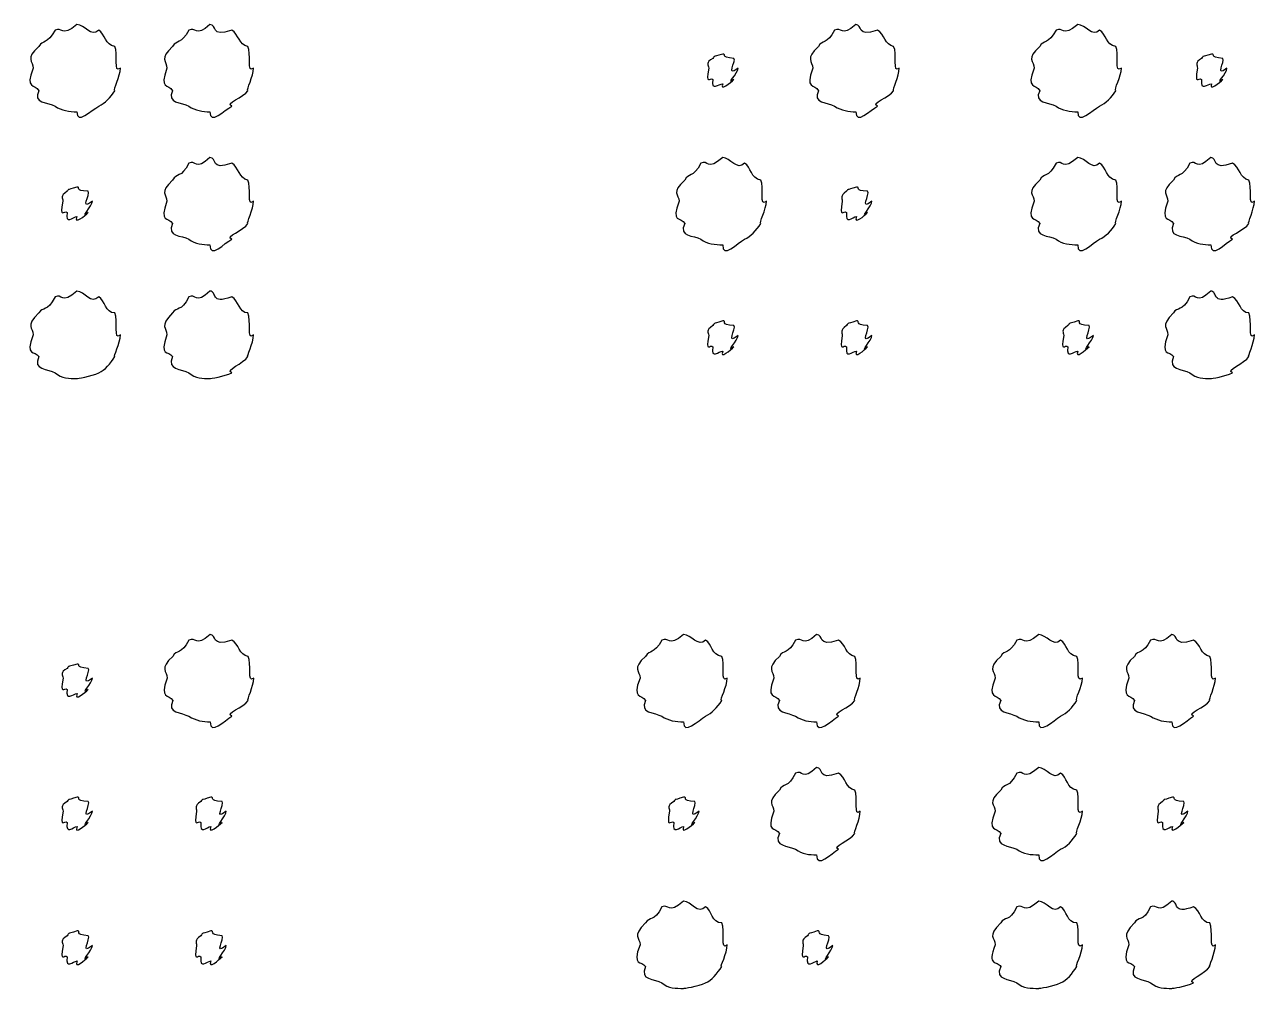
# Model space of a CAD drawing. Header units: millimetres. Extents: x -178 to -32, y 41 to 266.
# Drawn here: x -178.09 to -168.46, y 210.85 to 218.41 of the extents above; entities that cross this region are included whole.
import ezdxf

# ---------------------------------------------------------------- set-up
doc = ezdxf.new("R2010")
doc.units = ezdxf.units.MM
doc.layers.get('0').update_dxf_attribs({"linetype": 'CONTINUOUS'})

msp = doc.modelspace()

# ---------------------------------------------------------------- linework, layer by layer
at = {"color": 0}
for p, q in [((-177.685, 218.408), (-177.685, 218.408)), ((-176.643, 218.408), (-176.643, 218.408)), ((-171.583, 218.408), (-171.583, 218.408)), ((-169.843, 218.408), (-169.843, 218.408)), ((-172.625, 218.176), (-172.625, 218.176)), ((-168.795, 218.176), (-168.795, 218.176)), ((-176.643, 217.366), (-176.643, 217.366)), ((-172.625, 217.366), (-172.625, 217.366)), ((-169.843, 217.366), (-169.843, 217.366)), ((-168.801, 217.366), (-168.801, 217.366)), ((-177.685, 217.135), (-177.685, 217.135)), ((-171.578, 217.135), (-171.578, 217.135)), ((-177.685, 216.319), (-177.685, 216.319)), ((-176.643, 216.319), (-176.643, 216.319)), ((-168.801, 216.319), (-168.801, 216.319)), ((-172.625, 216.087), (-172.625, 216.087)), ((-171.578, 216.087), (-171.578, 216.087)), ((-169.843, 216.087), (-169.843, 216.087)), ((-176.642, 213.628), (-176.642, 213.628)), ((-172.931, 213.628), (-172.931, 213.628)), ((-171.889, 213.628), (-171.889, 213.628)), ((-170.149, 213.628), (-170.149, 213.628)), ((-169.107, 213.628), (-169.107, 213.628)), ((-177.684, 213.396), (-177.684, 213.396)), ((-171.889, 212.586), (-171.889, 212.586)), ((-170.149, 212.586), (-170.149, 212.586)), ((-177.684, 212.354), (-177.684, 212.354)), ((-176.637, 212.354), (-176.637, 212.354)), ((-172.931, 212.354), (-172.931, 212.354)), ((-169.102, 212.354), (-169.102, 212.354)), ((-172.931, 211.539), (-172.931, 211.539)), ((-170.149, 211.539), (-170.149, 211.539)), ((-169.107, 211.539), (-169.107, 211.539)), ((-177.684, 211.307), (-177.684, 211.307)), ((-176.637, 211.307), (-176.637, 211.307)), ((-171.884, 211.307), (-171.884, 211.307))]:
    msp.add_line(p, q, dxfattribs=at)
for points in [[(-177.856, 218.364), (-177.918, 218.248), (-177.952, 218.292), (-177.983, 218.237)], [(-177.685, 218.408), (-177.808, 218.306), (-177.801, 218.393), (-177.856, 218.364)], [(-177.514, 218.364), (-177.572, 218.306), (-177.626, 218.408), (-177.685, 218.408)], [(-177.388, 218.237), (-177.466, 218.248), (-177.462, 218.333), (-177.514, 218.364)], [(-176.809, 218.364), (-176.867, 218.248), (-176.905, 218.292), (-176.936, 218.237)], [(-176.643, 218.408), (-176.756, 218.306), (-176.754, 218.393), (-176.809, 218.364)], [(-176.472, 218.364), (-176.643, 218.306), (-176.584, 218.408), (-176.643, 218.408)], [(-176.346, 218.237), (-176.415, 218.248), (-176.417, 218.333), (-176.472, 218.364)], [(-171.748, 218.364), (-171.806, 218.248), (-171.845, 218.292), (-171.875, 218.237)], [(-171.583, 218.408), (-171.696, 218.306), (-171.693, 218.393), (-171.748, 218.364)], [(-171.412, 218.364), (-171.583, 218.306), (-171.524, 218.408), (-171.583, 218.408)], [(-171.286, 218.237), (-171.354, 218.248), (-171.357, 218.333), (-171.412, 218.364)], [(-170.013, 218.364), (-170.076, 218.248), (-170.11, 218.292), (-170.14, 218.237)], [(-169.843, 218.408), (-169.966, 218.306), (-169.958, 218.393), (-170.013, 218.364)], [(-169.672, 218.364), (-169.73, 218.306), (-169.783, 218.408), (-169.843, 218.408)], [(-169.545, 218.237), (-169.624, 218.248), (-169.619, 218.333), (-169.672, 218.364)], [(-177.983, 218.237), (-178.095, 218.138), (-178.027, 218.124), (-178.027, 218.066)], [(-177.344, 218.066), (-177.404, 218.019), (-177.357, 218.182), (-177.388, 218.237)], [(-176.936, 218.237), (-177.043, 218.138), (-176.98, 218.124), (-176.98, 218.066)], [(-176.302, 218.066), (-176.357, 218.019), (-176.316, 218.182), (-176.346, 218.237)], [(-172.625, 218.176), (-172.719, 218.152), (-172.68, 218.166), (-172.702, 218.143)], [(-172.537, 218.143), (-172.653, 218.152), (-172.588, 218.176), (-172.625, 218.176)], [(-171.875, 218.237), (-171.983, 218.138), (-171.92, 218.124), (-171.92, 218.066)], [(-171.242, 218.066), (-171.297, 218.019), (-171.255, 218.182), (-171.286, 218.237)], [(-170.14, 218.237), (-170.252, 218.138), (-170.185, 218.124), (-170.185, 218.066)], [(-169.501, 218.066), (-169.562, 218.019), (-169.515, 218.182), (-169.545, 218.237)], [(-168.795, 218.176), (-168.885, 218.152), (-168.851, 218.166), (-168.873, 218.143)], [(-168.707, 218.143), (-168.819, 218.152), (-168.758, 218.176), (-168.795, 218.176)], [(-178.027, 218.066), (-178.095, 217.898), (-178.012, 217.945), (-177.983, 217.89)], [(-177.388, 217.89), (-177.404, 217.898), (-177.344, 218.003), (-177.344, 218.066)], [(-176.98, 218.066), (-177.043, 217.898), (-176.965, 217.945), (-176.936, 217.89)], [(-176.346, 217.89), (-176.357, 217.898), (-176.302, 218.003), (-176.302, 218.066)], [(-172.702, 218.143), (-172.763, 218.108), (-172.735, 218.095), (-172.735, 218.066)], [(-172.735, 218.066), (-172.763, 217.924), (-172.724, 218), (-172.702, 217.978)], [(-172.504, 218.066), (-172.609, 217.991), (-172.515, 218.121), (-172.537, 218.143)], [(-172.537, 217.978), (-172.609, 217.924), (-172.504, 218.029), (-172.504, 218.066)], [(-171.92, 218.066), (-171.983, 217.898), (-171.904, 217.945), (-171.875, 217.89)], [(-171.286, 217.89), (-171.297, 217.898), (-171.242, 218.003), (-171.242, 218.066)], [(-170.185, 218.066), (-170.252, 217.898), (-170.169, 217.945), (-170.14, 217.89)], [(-169.545, 217.89), (-169.562, 217.898), (-169.501, 218.003), (-169.501, 218.066)], [(-168.873, 218.143), (-168.929, 218.108), (-168.906, 218.095), (-168.906, 218.066)], [(-168.906, 218.066), (-168.929, 217.924), (-168.895, 218), (-168.873, 217.978)], [(-168.674, 218.066), (-168.775, 217.991), (-168.685, 218.121), (-168.707, 218.143)], [(-168.707, 217.978), (-168.775, 217.924), (-168.674, 218.029), (-168.674, 218.066)], [(-172.702, 217.978), (-172.719, 217.88), (-172.654, 217.945), (-172.625, 217.945)], [(-172.625, 217.945), (-172.653, 217.88), (-172.559, 217.956), (-172.537, 217.978)], [(-168.873, 217.978), (-168.885, 217.88), (-168.824, 217.945), (-168.795, 217.945)], [(-168.795, 217.945), (-168.819, 217.88), (-168.729, 217.956), (-168.707, 217.978)], [(-177.983, 217.89), (-178.035, 217.792), (-177.911, 217.798), (-177.856, 217.769)], [(-177.514, 217.769), (-177.466, 217.792), (-177.421, 217.837), (-177.388, 217.89)], [(-176.936, 217.89), (-176.985, 217.792), (-176.864, 217.798), (-176.809, 217.769)], [(-176.472, 217.769), (-176.533, 217.792), (-176.375, 217.837), (-176.346, 217.89)], [(-171.875, 217.89), (-171.925, 217.792), (-171.804, 217.798), (-171.748, 217.769)], [(-171.412, 217.769), (-171.473, 217.792), (-171.315, 217.837), (-171.286, 217.89)], [(-170.14, 217.89), (-170.193, 217.792), (-170.069, 217.798), (-170.013, 217.769)], [(-169.672, 217.769), (-169.624, 217.792), (-169.578, 217.837), (-169.545, 217.89)], [(-177.856, 217.769), (-177.808, 217.733), (-177.743, 217.725), (-177.685, 217.725)], [(-177.685, 217.725), (-177.691, 217.616), (-177.569, 217.738), (-177.514, 217.769)], [(-176.809, 217.769), (-176.756, 217.733), (-176.699, 217.725), (-176.643, 217.725)], [(-176.643, 217.725), (-176.643, 217.616), (-176.528, 217.738), (-176.472, 217.769)], [(-171.748, 217.769), (-171.696, 217.733), (-171.638, 217.725), (-171.583, 217.725)], [(-171.583, 217.725), (-171.583, 217.616), (-171.468, 217.738), (-171.412, 217.769)], [(-170.013, 217.769), (-169.966, 217.733), (-169.901, 217.725), (-169.843, 217.725)], [(-169.843, 217.725), (-169.848, 217.616), (-169.727, 217.738), (-169.672, 217.769)], [(-176.809, 217.322), (-176.867, 217.201), (-176.905, 217.248), (-176.936, 217.19)], [(-176.643, 217.366), (-176.756, 217.259), (-176.754, 217.351), (-176.809, 217.322)], [(-176.472, 217.322), (-176.643, 217.259), (-176.584, 217.366), (-176.643, 217.366)], [(-176.346, 217.19), (-176.415, 217.201), (-176.417, 217.292), (-176.472, 217.322)], [(-172.796, 217.322), (-172.858, 217.201), (-172.893, 217.248), (-172.923, 217.19)], [(-172.625, 217.366), (-172.748, 217.259), (-172.741, 217.351), (-172.796, 217.322)], [(-172.454, 217.322), (-172.512, 217.259), (-172.566, 217.366), (-172.625, 217.366)], [(-172.327, 217.19), (-172.406, 217.201), (-172.402, 217.292), (-172.454, 217.322)], [(-170.013, 217.322), (-170.076, 217.201), (-170.11, 217.248), (-170.14, 217.19)], [(-169.843, 217.366), (-169.966, 217.259), (-169.958, 217.351), (-170.013, 217.322)], [(-169.672, 217.322), (-169.73, 217.259), (-169.783, 217.366), (-169.843, 217.366)], [(-169.545, 217.19), (-169.624, 217.201), (-169.619, 217.292), (-169.672, 217.322)], [(-168.966, 217.322), (-169.024, 217.201), (-169.063, 217.248), (-169.093, 217.19)], [(-168.801, 217.366), (-168.914, 217.259), (-168.911, 217.351), (-168.966, 217.322)], [(-168.63, 217.322), (-168.801, 217.259), (-168.742, 217.366), (-168.801, 217.366)], [(-168.503, 217.19), (-168.572, 217.201), (-168.575, 217.292), (-168.63, 217.322)], [(-177.762, 217.102), (-177.823, 217.06), (-177.795, 217.054), (-177.795, 217.025)], [(-177.685, 217.135), (-177.779, 217.104), (-177.74, 217.124), (-177.762, 217.102)], [(-177.597, 217.102), (-177.713, 217.104), (-177.648, 217.135), (-177.685, 217.135)], [(-177.564, 217.025), (-177.669, 216.943), (-177.575, 217.08), (-177.597, 217.102)], [(-176.936, 217.19), (-177.043, 217.086), (-176.98, 217.08), (-176.98, 217.025)], [(-176.302, 217.025), (-176.357, 216.969), (-176.316, 217.135), (-176.346, 217.19)], [(-172.923, 217.19), (-173.034, 217.086), (-172.967, 217.08), (-172.967, 217.025)], [(-172.283, 217.025), (-172.344, 216.969), (-172.297, 217.135), (-172.327, 217.19)], [(-171.655, 217.102), (-171.711, 217.06), (-171.688, 217.054), (-171.688, 217.025)], [(-171.578, 217.135), (-171.667, 217.104), (-171.633, 217.124), (-171.655, 217.102)], [(-171.49, 217.102), (-171.601, 217.104), (-171.541, 217.135), (-171.578, 217.135)], [(-171.456, 217.025), (-171.557, 216.943), (-171.468, 217.08), (-171.49, 217.102)], [(-170.14, 217.19), (-170.252, 217.086), (-170.185, 217.08), (-170.185, 217.025)], [(-169.501, 217.025), (-169.562, 216.969), (-169.515, 217.135), (-169.545, 217.19)], [(-169.093, 217.19), (-169.201, 217.086), (-169.137, 217.08), (-169.137, 217.025)], [(-168.459, 217.025), (-168.514, 216.969), (-168.473, 217.135), (-168.503, 217.19)], [(-177.795, 217.025), (-177.823, 216.877), (-177.784, 216.958), (-177.762, 216.936)], [(-177.597, 216.936), (-177.669, 216.877), (-177.564, 216.987), (-177.564, 217.025)], [(-176.98, 217.025), (-177.043, 216.851), (-176.965, 216.903), (-176.936, 216.848)], [(-176.346, 216.848), (-176.357, 216.851), (-176.302, 216.961), (-176.302, 217.025)], [(-172.967, 217.025), (-173.034, 216.851), (-172.952, 216.903), (-172.923, 216.848)], [(-172.327, 216.848), (-172.344, 216.851), (-172.283, 216.961), (-172.283, 217.025)], [(-171.688, 217.025), (-171.711, 216.877), (-171.677, 216.958), (-171.655, 216.936)], [(-171.49, 216.936), (-171.557, 216.877), (-171.456, 216.987), (-171.456, 217.025)], [(-170.185, 217.025), (-170.252, 216.851), (-170.169, 216.903), (-170.14, 216.848)], [(-169.545, 216.848), (-169.562, 216.851), (-169.501, 216.961), (-169.501, 217.025)], [(-169.137, 217.025), (-169.201, 216.851), (-169.122, 216.903), (-169.093, 216.848)], [(-168.503, 216.848), (-168.514, 216.851), (-168.459, 216.961), (-168.459, 217.025)], [(-177.762, 216.936), (-177.779, 216.833), (-177.714, 216.903), (-177.685, 216.903)], [(-177.685, 216.903), (-177.713, 216.833), (-177.619, 216.914), (-177.597, 216.936)], [(-171.655, 216.936), (-171.667, 216.833), (-171.607, 216.903), (-171.578, 216.903)], [(-171.578, 216.903), (-171.601, 216.833), (-171.512, 216.914), (-171.49, 216.936)], [(-176.936, 216.848), (-176.985, 216.745), (-176.864, 216.756), (-176.809, 216.727)], [(-176.472, 216.727), (-176.533, 216.745), (-176.375, 216.796), (-176.346, 216.848)], [(-172.923, 216.848), (-172.975, 216.745), (-172.851, 216.756), (-172.796, 216.727)], [(-172.454, 216.727), (-172.406, 216.745), (-172.361, 216.796), (-172.327, 216.848)], [(-170.14, 216.848), (-170.193, 216.745), (-170.069, 216.756), (-170.013, 216.727)], [(-169.672, 216.727), (-169.624, 216.745), (-169.578, 216.796), (-169.545, 216.848)], [(-169.093, 216.848), (-169.143, 216.745), (-169.021, 216.756), (-168.966, 216.727)], [(-168.63, 216.727), (-168.691, 216.745), (-168.532, 216.796), (-168.503, 216.848)], [(-176.809, 216.727), (-176.756, 216.686), (-176.699, 216.683), (-176.643, 216.683)], [(-176.643, 216.683), (-176.643, 216.569), (-176.528, 216.697), (-176.472, 216.727)], [(-172.796, 216.727), (-172.748, 216.686), (-172.683, 216.683), (-172.625, 216.683)], [(-172.625, 216.683), (-172.63, 216.569), (-172.509, 216.697), (-172.454, 216.727)], [(-170.013, 216.727), (-169.966, 216.686), (-169.901, 216.683), (-169.843, 216.683)], [(-169.843, 216.683), (-169.848, 216.569), (-169.727, 216.697), (-169.672, 216.727)], [(-168.966, 216.727), (-168.914, 216.686), (-168.856, 216.683), (-168.801, 216.683)], [(-168.801, 216.683), (-168.801, 216.569), (-168.685, 216.697), (-168.63, 216.727)], [(-177.856, 216.275), (-177.918, 216.149), (-177.952, 216.203), (-177.983, 216.148)], [(-177.685, 216.319), (-177.808, 216.209), (-177.801, 216.304), (-177.856, 216.275)], [(-177.514, 216.275), (-177.572, 216.209), (-177.626, 216.319), (-177.685, 216.319)], [(-177.388, 216.148), (-177.466, 216.149), (-177.462, 216.245), (-177.514, 216.275)], [(-176.809, 216.275), (-176.867, 216.149), (-176.905, 216.203), (-176.936, 216.148)], [(-176.643, 216.319), (-176.756, 216.209), (-176.754, 216.304), (-176.809, 216.275)], [(-176.472, 216.275), (-176.643, 216.209), (-176.584, 216.319), (-176.643, 216.319)], [(-176.346, 216.148), (-176.415, 216.149), (-176.417, 216.245), (-176.472, 216.275)], [(-168.966, 216.275), (-169.024, 216.149), (-169.063, 216.203), (-169.093, 216.148)], [(-168.801, 216.319), (-168.914, 216.209), (-168.911, 216.304), (-168.966, 216.275)], [(-168.63, 216.275), (-168.801, 216.209), (-168.742, 216.319), (-168.801, 216.319)], [(-168.503, 216.148), (-168.572, 216.149), (-168.575, 216.245), (-168.63, 216.275)], [(-177.983, 216.148), (-178.095, 216.039), (-178.027, 216.035), (-178.027, 215.977)], [(-177.344, 215.977), (-177.404, 215.922), (-177.357, 216.093), (-177.388, 216.148)], [(-176.936, 216.148), (-177.043, 216.039), (-176.98, 216.035), (-176.98, 215.977)], [(-176.302, 215.977), (-176.357, 215.922), (-176.316, 216.093), (-176.346, 216.148)], [(-169.093, 216.148), (-169.201, 216.039), (-169.137, 216.035), (-169.137, 215.977)], [(-168.459, 215.977), (-168.514, 215.922), (-168.473, 216.093), (-168.503, 216.148)], [(-172.702, 216.049), (-172.763, 216.006), (-172.735, 216.001), (-172.735, 215.972)], [(-172.625, 216.087), (-172.719, 216.055), (-172.68, 216.074), (-172.702, 216.049)], [(-172.537, 216.049), (-172.653, 216.055), (-172.588, 216.087), (-172.625, 216.087)], [(-172.504, 215.972), (-172.609, 215.889), (-172.515, 216.027), (-172.537, 216.049)], [(-171.655, 216.049), (-171.711, 216.006), (-171.688, 216.001), (-171.688, 215.972)], [(-171.578, 216.087), (-171.667, 216.055), (-171.633, 216.074), (-171.655, 216.049)], [(-171.49, 216.049), (-171.601, 216.055), (-171.541, 216.087), (-171.578, 216.087)], [(-171.456, 215.972), (-171.557, 215.889), (-171.468, 216.027), (-171.49, 216.049)], [(-169.92, 216.049), (-169.981, 216.006), (-169.953, 216.001), (-169.953, 215.972)], [(-169.843, 216.087), (-169.937, 216.055), (-169.898, 216.074), (-169.92, 216.049)], [(-169.755, 216.049), (-169.87, 216.055), (-169.806, 216.087), (-169.843, 216.087)], [(-169.721, 215.972), (-169.826, 215.889), (-169.733, 216.027), (-169.755, 216.049)], [(-178.027, 215.977), (-178.095, 215.801), (-178.012, 215.857), (-177.983, 215.806)], [(-177.388, 215.806), (-177.404, 215.801), (-177.344, 215.914), (-177.344, 215.977)], [(-176.98, 215.977), (-177.043, 215.801), (-176.965, 215.857), (-176.936, 215.806)], [(-176.346, 215.806), (-176.357, 215.801), (-176.302, 215.914), (-176.302, 215.977)], [(-172.735, 215.972), (-172.763, 215.826), (-172.724, 215.908), (-172.702, 215.883)], [(-172.537, 215.883), (-172.609, 215.826), (-172.504, 215.938), (-172.504, 215.972)], [(-171.688, 215.972), (-171.711, 215.826), (-171.677, 215.908), (-171.655, 215.883)], [(-171.49, 215.883), (-171.557, 215.826), (-171.456, 215.938), (-171.456, 215.972)], [(-169.953, 215.972), (-169.981, 215.826), (-169.942, 215.908), (-169.92, 215.883)], [(-169.755, 215.883), (-169.826, 215.826), (-169.721, 215.938), (-169.721, 215.972)], [(-169.137, 215.977), (-169.201, 215.801), (-169.122, 215.857), (-169.093, 215.806)], [(-168.503, 215.806), (-168.514, 215.801), (-168.459, 215.914), (-168.459, 215.977)], [(-172.702, 215.883), (-172.719, 215.779), (-172.654, 215.85), (-172.625, 215.85)], [(-172.625, 215.85), (-172.653, 215.779), (-172.559, 215.862), (-172.537, 215.883)], [(-171.655, 215.883), (-171.667, 215.779), (-171.607, 215.85), (-171.578, 215.85)], [(-171.578, 215.85), (-171.601, 215.779), (-171.512, 215.862), (-171.49, 215.883)], [(-169.92, 215.883), (-169.937, 215.779), (-169.872, 215.85), (-169.843, 215.85)], [(-169.843, 215.85), (-169.87, 215.779), (-169.777, 215.862), (-169.755, 215.883)], [(-177.983, 215.806), (-178.035, 215.698), (-177.911, 215.713), (-177.856, 215.68)], [(-177.514, 215.68), (-177.466, 215.698), (-177.421, 215.754), (-177.388, 215.806)], [(-176.936, 215.806), (-176.985, 215.698), (-176.864, 215.713), (-176.809, 215.68)], [(-176.472, 215.68), (-176.533, 215.698), (-176.375, 215.754), (-176.346, 215.806)], [(-169.093, 215.806), (-169.143, 215.698), (-169.021, 215.713), (-168.966, 215.68)], [(-168.63, 215.68), (-168.691, 215.698), (-168.532, 215.754), (-168.503, 215.806)], [(-177.856, 215.68), (-177.808, 215.635), (-177.743, 215.635), (-177.685, 215.635)], [(-177.685, 215.635), (-177.691, 215.635), (-177.569, 215.649), (-177.514, 215.68)], [(-176.809, 215.68), (-176.756, 215.635), (-176.699, 215.635), (-176.643, 215.635)], [(-176.643, 215.635), (-176.643, 215.635), (-176.528, 215.649), (-176.472, 215.68)], [(-168.966, 215.68), (-168.914, 215.635), (-168.856, 215.635), (-168.801, 215.635)], [(-168.801, 215.635), (-168.801, 215.635), (-168.685, 215.649), (-168.63, 215.68)], [(-176.807, 213.584), (-176.865, 213.468), (-176.904, 213.512), (-176.934, 213.457)], [(-176.642, 213.628), (-176.755, 213.526), (-176.752, 213.613), (-176.807, 213.584)], [(-176.471, 213.584), (-176.642, 213.526), (-176.583, 213.628), (-176.642, 213.628)], [(-176.344, 213.457), (-176.413, 213.468), (-176.416, 213.553), (-176.471, 213.584)], [(-173.102, 213.584), (-173.164, 213.468), (-173.198, 213.512), (-173.229, 213.457)], [(-172.931, 213.628), (-173.054, 213.526), (-173.047, 213.613), (-173.102, 213.584)], [(-172.76, 213.584), (-172.818, 213.526), (-172.872, 213.628), (-172.931, 213.628)], [(-172.633, 213.457), (-172.712, 213.468), (-172.708, 213.553), (-172.76, 213.584)], [(-172.055, 213.584), (-172.113, 213.468), (-172.151, 213.512), (-172.181, 213.457)], [(-171.889, 213.628), (-172.002, 213.526), (-171.999, 213.613), (-172.055, 213.584)], [(-171.718, 213.584), (-171.889, 213.526), (-171.83, 213.628), (-171.889, 213.628)], [(-171.591, 213.457), (-171.66, 213.468), (-171.663, 213.553), (-171.718, 213.584)], [(-170.32, 213.584), (-170.381, 213.468), (-170.416, 213.512), (-170.446, 213.457)], [(-170.149, 213.628), (-170.271, 213.526), (-170.264, 213.613), (-170.32, 213.584)], [(-169.978, 213.584), (-170.036, 213.526), (-170.089, 213.628), (-170.149, 213.628)], [(-169.851, 213.457), (-169.93, 213.468), (-169.925, 213.553), (-169.978, 213.584)], [(-169.272, 213.584), (-169.33, 213.468), (-169.369, 213.512), (-169.399, 213.457)], [(-169.107, 213.628), (-169.22, 213.526), (-169.217, 213.613), (-169.272, 213.584)], [(-168.936, 213.584), (-169.107, 213.526), (-169.048, 213.628), (-169.107, 213.628)], [(-168.809, 213.457), (-168.878, 213.468), (-168.881, 213.553), (-168.936, 213.584)], [(-176.934, 213.457), (-177.042, 213.358), (-176.978, 213.344), (-176.978, 213.286)], [(-176.3, 213.286), (-176.355, 213.239), (-176.314, 213.402), (-176.344, 213.457)], [(-173.229, 213.457), (-173.34, 213.358), (-173.273, 213.344), (-173.273, 213.286)], [(-172.589, 213.286), (-172.65, 213.239), (-172.603, 213.402), (-172.633, 213.457)], [(-172.181, 213.457), (-172.289, 213.358), (-172.225, 213.344), (-172.225, 213.286)], [(-171.547, 213.286), (-171.602, 213.239), (-171.561, 213.402), (-171.591, 213.457)], [(-170.446, 213.457), (-170.558, 213.358), (-170.49, 213.344), (-170.49, 213.286)], [(-169.807, 213.286), (-169.867, 213.239), (-169.821, 213.402), (-169.851, 213.457)], [(-169.399, 213.457), (-169.507, 213.358), (-169.443, 213.344), (-169.443, 213.286)], [(-168.765, 213.286), (-168.82, 213.239), (-168.779, 213.402), (-168.809, 213.457)], [(-177.761, 213.363), (-177.822, 213.327), (-177.794, 213.315), (-177.794, 213.286)], [(-177.684, 213.396), (-177.777, 213.371), (-177.739, 213.385), (-177.761, 213.363)], [(-177.596, 213.363), (-177.711, 213.371), (-177.647, 213.396), (-177.684, 213.396)], [(-177.563, 213.286), (-177.667, 213.21), (-177.574, 213.341), (-177.596, 213.363)], [(-177.794, 213.286), (-177.822, 213.144), (-177.783, 213.22), (-177.761, 213.198)], [(-177.596, 213.198), (-177.667, 213.144), (-177.563, 213.249), (-177.563, 213.286)], [(-176.978, 213.286), (-177.042, 213.118), (-176.963, 213.165), (-176.934, 213.11)], [(-176.344, 213.11), (-176.355, 213.118), (-176.3, 213.222), (-176.3, 213.286)], [(-173.273, 213.286), (-173.34, 213.118), (-173.258, 213.165), (-173.229, 213.11)], [(-172.633, 213.11), (-172.65, 213.118), (-172.589, 213.222), (-172.589, 213.286)], [(-172.225, 213.286), (-172.289, 213.118), (-172.21, 213.165), (-172.181, 213.11)], [(-171.591, 213.11), (-171.602, 213.118), (-171.547, 213.222), (-171.547, 213.286)], [(-170.49, 213.286), (-170.558, 213.118), (-170.475, 213.165), (-170.446, 213.11)], [(-169.851, 213.11), (-169.867, 213.118), (-169.807, 213.222), (-169.807, 213.286)], [(-169.443, 213.286), (-169.507, 213.118), (-169.428, 213.165), (-169.399, 213.11)], [(-168.809, 213.11), (-168.82, 213.118), (-168.765, 213.222), (-168.765, 213.286)], [(-177.761, 213.198), (-177.777, 213.1), (-177.713, 213.165), (-177.684, 213.165)], [(-177.684, 213.165), (-177.711, 213.1), (-177.618, 213.175), (-177.596, 213.198)], [(-176.934, 213.11), (-176.984, 213.012), (-176.863, 213.017), (-176.807, 212.988)], [(-176.471, 212.988), (-176.532, 213.012), (-176.373, 213.057), (-176.344, 213.11)], [(-173.229, 213.11), (-173.281, 213.012), (-173.157, 213.017), (-173.102, 212.988)], [(-172.76, 212.988), (-172.712, 213.012), (-172.666, 213.057), (-172.633, 213.11)], [(-172.181, 213.11), (-172.231, 213.012), (-172.11, 213.017), (-172.055, 212.988)], [(-171.718, 212.988), (-171.779, 213.012), (-171.62, 213.057), (-171.591, 213.11)], [(-170.446, 213.11), (-170.499, 213.012), (-170.375, 213.017), (-170.32, 212.988)], [(-169.978, 212.988), (-169.93, 213.012), (-169.884, 213.057), (-169.851, 213.11)], [(-169.399, 213.11), (-169.449, 213.012), (-169.327, 213.017), (-169.272, 212.988)], [(-168.936, 212.988), (-168.997, 213.012), (-168.838, 213.057), (-168.809, 213.11)], [(-176.807, 212.988), (-176.755, 212.953), (-176.697, 212.944), (-176.642, 212.944)], [(-176.642, 212.944), (-176.642, 212.835), (-176.526, 212.958), (-176.471, 212.988)], [(-173.102, 212.988), (-173.054, 212.953), (-172.989, 212.944), (-172.931, 212.944)], [(-172.931, 212.944), (-172.937, 212.835), (-172.815, 212.958), (-172.76, 212.988)], [(-172.055, 212.988), (-172.002, 212.953), (-171.944, 212.944), (-171.889, 212.944)], [(-171.889, 212.944), (-171.889, 212.835), (-171.773, 212.958), (-171.718, 212.988)], [(-170.32, 212.988), (-170.271, 212.953), (-170.206, 212.944), (-170.149, 212.944)], [(-170.149, 212.944), (-170.154, 212.835), (-170.033, 212.958), (-169.978, 212.988)], [(-169.272, 212.988), (-169.22, 212.953), (-169.162, 212.944), (-169.107, 212.944)], [(-169.107, 212.944), (-169.107, 212.835), (-168.991, 212.958), (-168.936, 212.988)], [(-171.889, 212.586), (-172.002, 212.478), (-171.999, 212.571), (-172.055, 212.542)], [(-171.718, 212.542), (-171.889, 212.478), (-171.83, 212.586), (-171.889, 212.586)], [(-170.149, 212.586), (-170.271, 212.478), (-170.264, 212.571), (-170.32, 212.542)], [(-169.978, 212.542), (-170.036, 212.478), (-170.089, 212.586), (-170.149, 212.586)], [(-172.055, 212.542), (-172.113, 212.421), (-172.151, 212.467), (-172.181, 212.409)], [(-171.591, 212.409), (-171.66, 212.421), (-171.663, 212.512), (-171.718, 212.542)], [(-170.32, 212.542), (-170.381, 212.421), (-170.416, 212.467), (-170.446, 212.409)], [(-169.851, 212.409), (-169.93, 212.421), (-169.925, 212.512), (-169.978, 212.542)], [(-172.181, 212.409), (-172.289, 212.306), (-172.225, 212.299), (-172.225, 212.244)], [(-171.547, 212.244), (-171.602, 212.189), (-171.561, 212.354), (-171.591, 212.409)], [(-170.446, 212.409), (-170.558, 212.306), (-170.49, 212.299), (-170.49, 212.244)], [(-169.807, 212.244), (-169.867, 212.189), (-169.821, 212.354), (-169.851, 212.409)], [(-177.761, 212.321), (-177.822, 212.28), (-177.794, 212.273), (-177.794, 212.244)], [(-177.684, 212.354), (-177.777, 212.324), (-177.739, 212.343), (-177.761, 212.321)], [(-177.596, 212.321), (-177.711, 212.324), (-177.647, 212.354), (-177.684, 212.354)], [(-177.563, 212.244), (-177.667, 212.163), (-177.574, 212.299), (-177.596, 212.321)], [(-176.714, 212.321), (-176.77, 212.28), (-176.747, 212.273), (-176.747, 212.244)], [(-176.637, 212.354), (-176.726, 212.324), (-176.692, 212.343), (-176.714, 212.321)], [(-176.548, 212.321), (-176.66, 212.324), (-176.599, 212.354), (-176.637, 212.354)], [(-176.515, 212.244), (-176.616, 212.163), (-176.526, 212.299), (-176.548, 212.321)], [(-173.008, 212.321), (-173.069, 212.28), (-173.041, 212.273), (-173.041, 212.244)], [(-172.931, 212.354), (-173.025, 212.324), (-172.986, 212.343), (-173.008, 212.321)], [(-172.843, 212.321), (-172.958, 212.324), (-172.894, 212.354), (-172.931, 212.354)], [(-172.81, 212.244), (-172.914, 212.163), (-172.821, 212.299), (-172.843, 212.321)], [(-169.178, 212.321), (-169.235, 212.28), (-169.212, 212.273), (-169.212, 212.244)], [(-169.102, 212.354), (-169.191, 212.324), (-169.157, 212.343), (-169.178, 212.321)], [(-169.013, 212.321), (-169.125, 212.324), (-169.064, 212.354), (-169.102, 212.354)], [(-168.98, 212.244), (-169.081, 212.163), (-168.991, 212.299), (-169.013, 212.321)], [(-177.794, 212.244), (-177.822, 212.097), (-177.783, 212.178), (-177.761, 212.156)], [(-177.596, 212.156), (-177.667, 212.097), (-177.563, 212.207), (-177.563, 212.244)], [(-176.747, 212.244), (-176.77, 212.097), (-176.736, 212.178), (-176.714, 212.156)], [(-176.548, 212.156), (-176.616, 212.097), (-176.515, 212.207), (-176.515, 212.244)], [(-173.041, 212.244), (-173.069, 212.097), (-173.03, 212.178), (-173.008, 212.156)], [(-172.843, 212.156), (-172.914, 212.097), (-172.81, 212.207), (-172.81, 212.244)], [(-172.225, 212.244), (-172.289, 212.071), (-172.21, 212.123), (-172.181, 212.068)], [(-171.591, 212.068), (-171.602, 212.071), (-171.547, 212.181), (-171.547, 212.244)], [(-170.49, 212.244), (-170.558, 212.071), (-170.475, 212.123), (-170.446, 212.068)], [(-169.851, 212.068), (-169.867, 212.071), (-169.807, 212.181), (-169.807, 212.244)], [(-169.212, 212.244), (-169.235, 212.097), (-169.201, 212.178), (-169.178, 212.156)], [(-169.013, 212.156), (-169.081, 212.097), (-168.98, 212.207), (-168.98, 212.244)], [(-177.761, 212.156), (-177.777, 212.053), (-177.713, 212.123), (-177.684, 212.123)], [(-177.684, 212.123), (-177.711, 212.053), (-177.618, 212.134), (-177.596, 212.156)], [(-176.714, 212.156), (-176.726, 212.053), (-176.665, 212.123), (-176.637, 212.123)], [(-176.637, 212.123), (-176.66, 212.053), (-176.57, 212.134), (-176.548, 212.156)], [(-173.008, 212.156), (-173.025, 212.053), (-172.96, 212.123), (-172.931, 212.123)], [(-172.931, 212.123), (-172.958, 212.053), (-172.865, 212.134), (-172.843, 212.156)], [(-169.178, 212.156), (-169.191, 212.053), (-169.13, 212.123), (-169.102, 212.123)], [(-169.102, 212.123), (-169.125, 212.053), (-169.035, 212.134), (-169.013, 212.156)], [(-172.181, 212.068), (-172.231, 211.964), (-172.11, 211.975), (-172.055, 211.946)], [(-171.718, 211.946), (-171.779, 211.964), (-171.62, 212.015), (-171.591, 212.068)], [(-170.446, 212.068), (-170.499, 211.964), (-170.375, 211.975), (-170.32, 211.946)], [(-169.978, 211.946), (-169.93, 211.964), (-169.884, 212.015), (-169.851, 212.068)], [(-172.055, 211.946), (-172.002, 211.905), (-171.944, 211.902), (-171.889, 211.902)], [(-171.889, 211.902), (-171.889, 211.788), (-171.773, 211.916), (-171.718, 211.946)], [(-170.32, 211.946), (-170.271, 211.905), (-170.206, 211.902), (-170.149, 211.902)], [(-170.149, 211.902), (-170.154, 211.788), (-170.033, 211.916), (-169.978, 211.946)], [(-172.931, 211.539), (-173.054, 211.428), (-173.047, 211.523), (-173.102, 211.495)], [(-172.76, 211.495), (-172.818, 211.428), (-172.872, 211.539), (-172.931, 211.539)], [(-170.149, 211.539), (-170.271, 211.428), (-170.264, 211.523), (-170.32, 211.495)], [(-169.978, 211.495), (-170.036, 211.428), (-170.089, 211.539), (-170.149, 211.539)], [(-169.107, 211.539), (-169.22, 211.428), (-169.217, 211.523), (-169.272, 211.495)], [(-168.936, 211.495), (-169.107, 211.428), (-169.048, 211.539), (-169.107, 211.539)], [(-173.102, 211.495), (-173.164, 211.369), (-173.198, 211.423), (-173.229, 211.368)], [(-172.633, 211.368), (-172.712, 211.369), (-172.708, 211.464), (-172.76, 211.495)], [(-170.32, 211.495), (-170.381, 211.369), (-170.416, 211.423), (-170.446, 211.368)], [(-169.851, 211.368), (-169.93, 211.369), (-169.925, 211.464), (-169.978, 211.495)], [(-169.272, 211.495), (-169.33, 211.369), (-169.369, 211.423), (-169.399, 211.368)], [(-168.809, 211.368), (-168.878, 211.369), (-168.881, 211.464), (-168.936, 211.495)], [(-173.229, 211.368), (-173.34, 211.259), (-173.273, 211.255), (-173.273, 211.197)], [(-172.589, 211.197), (-172.65, 211.142), (-172.603, 211.312), (-172.633, 211.368)], [(-170.446, 211.368), (-170.558, 211.259), (-170.49, 211.255), (-170.49, 211.197)], [(-169.807, 211.197), (-169.867, 211.142), (-169.821, 211.312), (-169.851, 211.368)], [(-169.399, 211.368), (-169.507, 211.259), (-169.443, 211.255), (-169.443, 211.197)], [(-168.765, 211.197), (-168.82, 211.142), (-168.779, 211.312), (-168.809, 211.368)], [(-177.761, 211.268), (-177.822, 211.226), (-177.794, 211.22), (-177.794, 211.191)], [(-177.684, 211.307), (-177.777, 211.274), (-177.739, 211.293), (-177.761, 211.268)], [(-177.596, 211.268), (-177.711, 211.274), (-177.647, 211.307), (-177.684, 211.307)], [(-177.563, 211.191), (-177.667, 211.109), (-177.574, 211.247), (-177.596, 211.268)], [(-176.714, 211.268), (-176.77, 211.226), (-176.747, 211.22), (-176.747, 211.191)], [(-176.637, 211.307), (-176.726, 211.274), (-176.692, 211.293), (-176.714, 211.268)], [(-176.548, 211.268), (-176.66, 211.274), (-176.599, 211.307), (-176.637, 211.307)], [(-176.515, 211.191), (-176.616, 211.109), (-176.526, 211.247), (-176.548, 211.268)], [(-171.961, 211.268), (-172.017, 211.226), (-171.994, 211.22), (-171.994, 211.191)], [(-171.884, 211.307), (-171.973, 211.274), (-171.939, 211.293), (-171.961, 211.268)], [(-171.795, 211.268), (-171.907, 211.274), (-171.847, 211.307), (-171.884, 211.307)], [(-171.762, 211.191), (-171.863, 211.109), (-171.773, 211.247), (-171.795, 211.268)], [(-177.794, 211.191), (-177.822, 211.045), (-177.783, 211.128), (-177.761, 211.103)], [(-177.596, 211.103), (-177.667, 211.045), (-177.563, 211.158), (-177.563, 211.191)], [(-176.747, 211.191), (-176.77, 211.045), (-176.736, 211.128), (-176.714, 211.103)], [(-176.548, 211.103), (-176.616, 211.045), (-176.515, 211.158), (-176.515, 211.191)], [(-173.273, 211.197), (-173.34, 211.02), (-173.258, 211.077), (-173.229, 211.026)], [(-172.633, 211.026), (-172.65, 211.02), (-172.589, 211.133), (-172.589, 211.197)], [(-171.994, 211.191), (-172.017, 211.045), (-171.983, 211.128), (-171.961, 211.103)], [(-171.795, 211.103), (-171.863, 211.045), (-171.762, 211.158), (-171.762, 211.191)], [(-170.49, 211.197), (-170.558, 211.02), (-170.475, 211.077), (-170.446, 211.026)], [(-169.851, 211.026), (-169.867, 211.02), (-169.807, 211.133), (-169.807, 211.197)], [(-169.443, 211.197), (-169.507, 211.02), (-169.428, 211.077), (-169.399, 211.026)], [(-168.809, 211.026), (-168.82, 211.02), (-168.765, 211.133), (-168.765, 211.197)], [(-177.761, 211.103), (-177.777, 210.998), (-177.713, 211.07), (-177.684, 211.07)], [(-177.684, 211.07), (-177.711, 210.998), (-177.618, 211.081), (-177.596, 211.103)], [(-176.714, 211.103), (-176.726, 210.998), (-176.665, 211.07), (-176.637, 211.07)], [(-176.637, 211.07), (-176.66, 210.998), (-176.57, 211.081), (-176.548, 211.103)], [(-171.961, 211.103), (-171.973, 210.998), (-171.912, 211.07), (-171.884, 211.07)], [(-171.884, 211.07), (-171.907, 210.998), (-171.818, 211.081), (-171.795, 211.103)], [(-173.229, 211.026), (-173.281, 210.917), (-173.157, 210.932), (-173.102, 210.899)], [(-172.76, 210.899), (-172.712, 210.917), (-172.666, 210.973), (-172.633, 211.026)], [(-170.446, 211.026), (-170.499, 210.917), (-170.375, 210.932), (-170.32, 210.899)], [(-169.978, 210.899), (-169.93, 210.917), (-169.884, 210.973), (-169.851, 211.026)], [(-169.399, 211.026), (-169.449, 210.917), (-169.327, 210.932), (-169.272, 210.899)], [(-168.936, 210.899), (-168.997, 210.917), (-168.838, 210.973), (-168.809, 211.026)], [(-173.102, 210.899), (-173.054, 210.855), (-172.989, 210.855), (-172.931, 210.855)], [(-172.931, 210.855), (-172.937, 210.855), (-172.815, 210.869), (-172.76, 210.899)], [(-170.32, 210.899), (-170.271, 210.855), (-170.206, 210.855), (-170.149, 210.855)], [(-170.149, 210.855), (-170.154, 210.855), (-170.033, 210.869), (-169.978, 210.899)], [(-169.272, 210.899), (-169.22, 210.855), (-169.162, 210.855), (-169.107, 210.855)], [(-169.107, 210.855), (-169.107, 210.855), (-168.991, 210.869), (-168.936, 210.899)]]:
    msp.add_open_spline(points, degree=3, dxfattribs=at)

doc.saveas('drawing.dxf')
